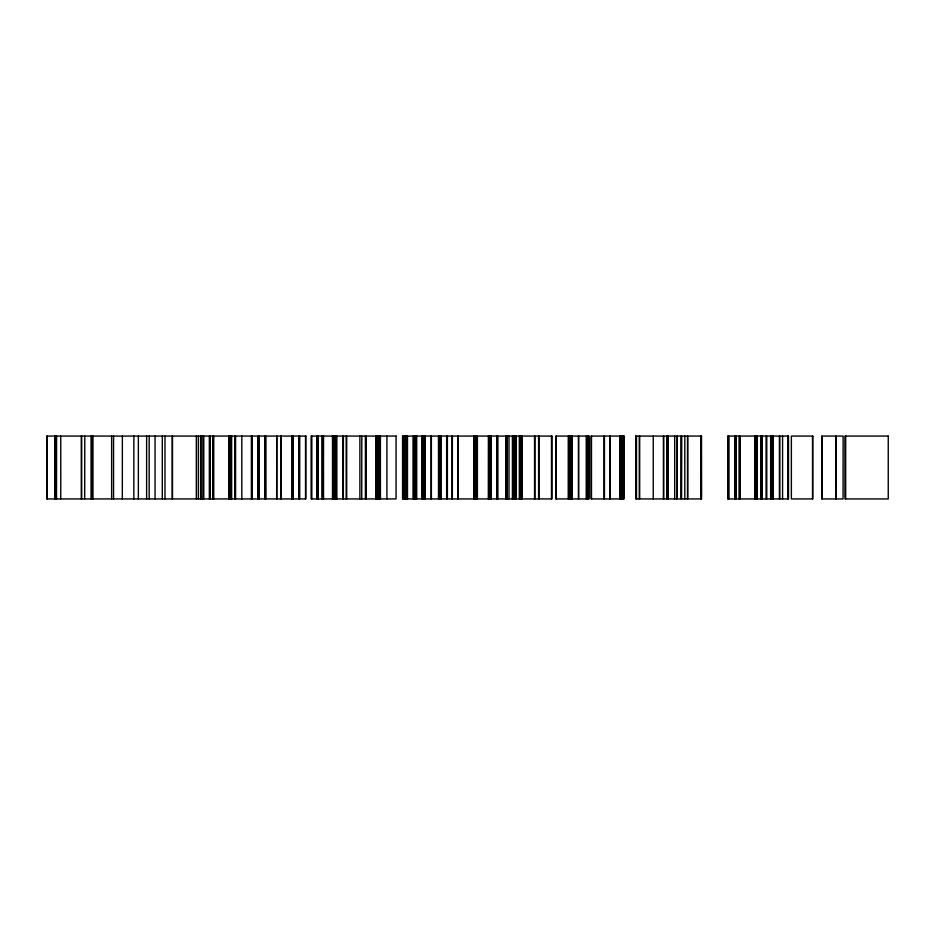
<?xml version="1.0" encoding="UTF-8"?>
<svg xmlns="http://www.w3.org/2000/svg" width="935" height="935" viewBox="0 0 935 935"><rect width="100%" height="100%" fill="white"/><g stroke="black" fill="none" stroke-linecap="round" stroke-linejoin="round"><path stroke-width="1.4" d="M821.912 436.072L843.136 436.072L843.078 498.928L821.912 498.928L821.912 436.072L821.97 498.928M845.672 436.072L845.672 498.928M812.527 436.072L812.527 498.928M788.263 436.072L788.263 498.928M788.135 436.072L788.24 498.928M788.03 436.072L788.03 498.928M782.583 436.072L782.583 498.928M779.767 436.072L779.767 498.928M779.404 436.072L779.404 498.928M773.257 436.072L773.303 498.928M772.614 436.072L772.532 498.928M772.368 436.072L772.415 498.928M772.17 436.072L772.263 498.928M771.889 436.072L771.889 498.928M771.375 436.072L771.375 498.928M771.281 436.072L771.281 498.928M770.919 436.072L771.013 498.928M770.639 436.072L770.639 498.928M766.77 436.072L766.77 498.928M766.104 436.072L766.104 498.928M762.002 436.072L762.002 498.928M761.838 436.072L761.791 498.928L761.674 436.072M761.277 436.072L761.195 498.928L761.02 436.072M760.845 436.072L760.926 498.928M760.763 436.072L760.763 498.928M757.303 436.072L757.315 498.928M756.953 436.072L756.953 498.928L756.801 436.072M756.625 436.072L756.602 498.928M756.45 436.072L756.45 498.928M755.153 436.072L755.153 498.928M755.083 436.072L755.083 498.928M739.807 436.072L739.807 498.928M739.643 436.072L739.725 498.928M739.538 436.072L739.456 498.928M739.281 436.072L739.281 498.928M735.915 436.072L735.927 498.928L735.763 436.072M735.658 498.928L735.483 436.072L735.401 498.928M735.214 436.072L735.144 498.928M735.039 436.072L734.98 498.928M728.727 436.072L728.727 498.928M728.575 436.072L728.575 498.928M728.014 436.072L728.014 498.928M701.297 436.072L701.344 498.928M701.168 436.072L701.005 498.928M687.692 436.072L687.692 498.928M687.529 436.072L687.529 498.928M684.817 436.072L684.817 498.928M681.615 436.072L681.521 498.928M681.428 436.072L681.358 498.928M681.183 436.072L681.276 498.928M677.302 436.072L677.302 498.928M677.139 436.072L677.139 498.928M674.684 436.072L674.684 498.928M668.209 436.072L668.198 498.928M667.941 436.072L668.022 498.928M667.777 436.072L667.765 498.928M667.672 436.072L667.672 498.928M667.485 436.072L667.298 498.928M667.228 436.072L667.134 498.928L667.064 436.072M663.64 436.072L663.64 498.928M663.464 436.072L663.464 498.928M653.249 436.072L653.249 498.928M639.575 436.072L639.575 498.928M639.411 436.072L639.411 498.928M636.513 436.072L636.513 498.928M636.139 436.072L636.151 498.928L635.975 436.072M623.68 436.072L623.668 498.928M623.563 436.072L623.563 498.928M621.892 436.072L621.892 498.928M621.693 436.072L621.693 498.928M620.291 436.072L620.291 498.928M619.812 436.072L619.812 498.928M610.216 436.072L610.216 498.928M609.749 436.072L609.749 498.928M604.442 436.072L604.442 498.928M604.033 436.072L604.033 498.928M591.493 436.072L591.493 498.928M588.758 436.072L588.653 498.928M588.314 436.072L588.314 498.928M587.741 436.072L587.741 498.928M586.666 436.072L586.666 498.928M586.257 436.072L586.257 498.928M578.672 436.072L578.672 498.928M578.438 436.072L578.438 498.928M572.197 436.072L572.162 498.928M571.706 436.072L571.729 498.928M571.449 436.072L571.273 498.928L571.215 436.072M570.981 436.072L571.04 498.928M570.806 498.928L570.701 436.072L570.642 498.928M570.385 436.072L570.385 498.928M570.21 436.072L570.151 498.928M569.976 436.072L569.918 498.928M569.754 436.072L569.742 498.928M569.24 436.072L569.24 498.928M569.006 436.072L569.064 498.928M568.772 436.072L568.831 498.928M568.597 436.072L568.55 498.928M568.363 436.072L568.363 498.928M556.22 436.072L556.22 498.928M551.521 436.072L551.521 498.928M538.981 436.072L538.981 498.928M538.583 436.072L538.583 498.928M534.949 436.072L534.949 498.928M534.539 436.072L534.539 498.928M521.999 436.072L521.999 498.928M521.601 436.072L521.601 498.928M521.075 436.072L521.075 498.928M520.468 436.072L520.468 498.928M520.327 436.072L520.327 498.928M519.731 436.072L519.731 498.928M519.311 436.072L519.311 498.928M516.33 436.072L516.33 498.928M516.015 436.072L516.015 498.928M515.921 436.072L515.921 498.928M515.255 436.072L515.325 498.928M514.834 436.072L514.834 498.928M514.18 436.072L514.18 498.928M513.958 436.072L513.958 498.928M513.233 436.072L513.233 498.928M513.011 436.072L513.011 498.928M512.403 436.072L512.403 498.928M509.002 436.072L509.002 498.928M507.261 436.072L507.261 498.928M507.097 436.072L507.097 498.928M505.893 436.072L505.893 498.928M505.788 436.072L505.788 498.928M497.724 436.072L497.724 498.928M497.478 436.072L497.478 498.928M497.233 436.072L497.233 498.928M496.976 436.072L496.976 498.928M491.226 436.072L491.249 498.928M490.501 436.072L490.501 498.928M490.256 436.072L490.279 498.928M489.811 436.072L489.811 498.928M489.531 436.072L489.531 498.928M489.332 436.072L489.391 498.928M489.099 436.072L489.099 498.928M488.865 436.072L488.865 498.928M488.432 436.072L488.432 498.928M477.388 436.072L477.388 498.928M476.873 436.072L476.873 498.928M476.733 436.072L476.733 498.928M476.219 436.072L476.219 498.928M476.067 436.072L476.067 498.928M475.553 436.072L475.553 498.928M475.26 436.072L475.26 498.928M474.91 436.072L474.91 498.928M474.396 436.072L474.396 498.928M473.858 436.072L474.033 498.928M458.162 436.072L458.162 498.928M457.881 436.072L457.881 498.928M452.376 436.072L452.341 498.928M452.084 436.072L452.084 498.928M447.386 436.072L447.386 498.928M447.14 436.072L447.14 498.928M446.895 436.072L446.895 498.928M446.649 436.072L446.649 498.928M440.923 436.072L440.888 498.928M440.642 436.072L440.666 498.928M440.163 436.072L440.163 498.928M439.976 436.072L439.976 498.928M439.917 436.072L439.894 498.928M439.707 436.072L439.731 498.928M439.427 436.072L439.427 498.928M439.24 436.072L439.24 498.928M439.181 436.072L438.994 498.928M438.936 436.072L438.936 498.928M438.679 436.072L438.737 498.928M438.492 436.072L438.492 498.928M431.386 436.072L431.386 498.928M431.093 436.072L431.128 498.928M425.261 436.072L425.296 498.928M424.77 436.072L424.77 498.928M424.619 436.072L424.7 498.928M424.058 436.072L424.128 498.928M423.941 436.072L423.847 498.928L423.777 436.072M423.567 436.072L423.567 498.928M423.286 436.072L423.286 498.928M423.076 436.072L423.041 498.928M422.971 436.072L423.006 498.928M422.795 436.072L422.795 498.928M422.608 436.072L422.608 498.928M422.316 436.072L422.386 498.928M422.106 436.072L422.106 498.928M416.718 436.072L416.718 498.928M415.163 436.072L415.163 498.928M414.906 436.072L414.906 498.928M414.824 436.072L414.824 498.928M414.03 436.072L414.03 498.928M413.48 436.072L413.48 498.928M413.247 436.072L413.247 498.928M407.485 436.072L407.485 498.928M406.69 436.072L406.69 498.928M406.211 436.072L406.129 498.928M406.024 436.072L405.907 498.928L405.872 436.072M404.446 436.072L404.446 498.928M402.81 436.072L402.81 498.928M386.915 436.072L386.915 498.928M380.405 436.072L380.44 498.928M379.855 436.072L379.891 498.928M379.692 436.072L379.727 498.928M379.47 436.072L379.388 498.928M379.131 436.072L379.166 498.928M378.967 436.072L378.979 498.928M378.675 436.072L378.745 498.928M378.453 436.072L378.453 498.928M378.254 436.072L378.254 498.928M378.032 436.072L378.091 498.928M377.962 436.072L377.962 498.928M377.658 436.072L377.74 498.928M377.436 436.072L377.436 498.928M377.366 436.072L377.366 498.928M377.144 436.072L377.062 498.928L376.992 436.072M376.571 436.072L376.641 498.928M376.267 436.072L376.337 498.928M376.045 436.072L376.045 498.928M365.398 436.072L365.398 498.928M361.81 436.072L361.728 498.928M359.882 436.072L359.882 498.928M346.698 436.072L346.698 498.928M346.195 436.072L346.195 498.928M343.051 436.072L343.051 498.928M342.853 436.072L342.853 498.928M342.759 436.072L342.759 498.928M336.845 436.072L336.88 498.928M336.121 436.072L336.121 498.928M335.829 436.072L335.899 498.928M335.607 436.072L335.607 498.928M335.408 436.072L335.408 498.928M334.882 436.072L334.882 498.928M334.683 436.072L334.683 498.928M334.391 436.072L334.461 498.928M334.262 436.072L334.262 498.928M334.169 436.072L334.017 498.928M333.807 436.072L333.877 498.928M333.573 436.072L333.573 498.928M333.292 436.072L333.292 498.928L333.07 436.072M333 436.072L333 498.928M332.778 436.072L332.708 498.928M332.486 436.072L332.486 498.928M323.522 436.072L323.522 498.928M323.265 436.072L323.124 498.928M322.867 436.072L322.867 498.928M321.827 436.072L321.862 498.928M318.064 436.072L318.075 498.928M317.795 436.072L317.795 498.928M317.444 436.072L317.444 498.928M317.339 436.072L317.339 498.928M317.199 436.072L317.199 498.928M311.822 436.072L311.822 498.928M305.535 436.072L305.535 498.928M299.656 436.072L299.562 498.928M299.387 436.072L299.481 498.928M299.142 436.072L299.235 498.928M299.048 436.072L298.955 498.928L298.861 436.072M293.087 436.072L293.181 498.928M292.994 436.072L292.912 498.928M292.76 436.072L292.748 498.928M292.456 436.072L292.386 498.928L292.269 436.072M291.93 436.072L292.024 498.928M291.86 498.928L291.778 436.072L291.685 498.928M281.073 436.072L281.073 498.928M280.991 436.072L280.991 498.928M265.68 436.072L265.774 498.928M265.587 436.072L265.505 498.928M265.248 436.072L265.341 498.928M265.154 436.072L265.154 498.928M258.504 498.928L258.481 436.072L258.317 498.928M258.13 436.072L257.779 498.928M252.169 436.072L252.169 498.928M251.655 436.072L251.655 498.928M251.433 436.072L251.433 498.928M241.814 436.072L241.814 498.928M235.585 436.072L235.585 498.928M234.802 436.072L234.802 498.928M231.635 436.072L231.658 498.928M231.249 436.072L231.225 498.928M231.062 498.928L231.027 436.072L230.852 498.928M230.629 436.072L230.688 498.928M230.384 436.072L230.407 498.928M230.185 436.072L230.22 498.928M229.998 436.072L230.162 498.928M229.811 436.072L229.811 498.928M229.601 436.072L229.648 498.928M229.437 436.072L229.437 498.928M229.098 436.072L229.098 498.928M228.771 436.072L228.771 498.928M213.683 436.072L213.683 498.928M213.367 436.072L213.367 498.928M213.18 436.072L213.18 498.928M212.853 436.072L212.853 498.928M210.2 436.072L210.165 498.928M209.604 436.072L209.604 498.928M209.44 436.072L209.44 498.928M203.795 436.072L203.795 498.928M202.883 436.072L202.883 498.928M200.978 436.072L200.978 498.928M200.581 436.072L200.581 498.928M198.337 436.072L198.337 498.928M196.327 436.072L196.327 498.928M172.484 436.072L172.484 498.928M172.262 436.072L172.262 498.928M164.992 436.072L164.992 498.928M162.281 436.072L162.281 498.928M155.058 436.072L155.058 498.928M149.179 436.072L149.179 498.928M146.631 436.072L146.631 498.928M138.345 436.072L138.345 498.928M133.88 436.072L133.834 498.928M122.368 436.072L122.321 498.928M113.556 436.072L113.556 498.928M111.639 436.072L111.639 498.928M92.986 436.072L92.986 498.928M92.133 436.072L92.133 498.928M91.057 436.072L91.057 498.928M84.793 436.072L84.676 498.928M81.696 436.072L81.696 498.928M81.287 436.072L81.287 498.928M60.763 436.072L60.763 498.928M56.462 498.928L56.439 436.072L56.357 498.928M55.294 436.072L55.294 498.928M54.908 436.072L54.908 498.928M47.182 436.072L47.182 498.928M305.792 436.072L46.75 436.072L46.75 498.928L305.792 498.928L305.792 436.072M396.066 436.072L311.121 436.072L311.121 498.928L396.066 498.928L396.066 436.072M551.93 436.072L402.564 436.072L402.564 498.928L551.93 498.928L551.93 436.072M588.875 436.072L555.811 436.072L555.811 498.928L588.875 498.928L588.875 436.072M623.961 436.072L591.095 436.072L591.095 498.928L623.961 498.928L623.961 436.072M701.542 436.072L635.823 436.072L635.823 498.928L701.542 498.928L701.53 436.072M788.509 436.072L727.862 436.072L727.862 498.928L788.509 498.928L788.509 436.072M812.737 436.072L791.372 436.072L791.372 498.928L812.737 498.928L812.737 436.072M888.25 436.072L844.948 436.072L844.948 498.928L888.25 498.928L888.25 436.072M835.82 498.928L835.82 436.072L835.761 498.928M771.726 498.928L771.726 436.072L771.644 498.928M512.824 498.928L512.824 436.072L512.766 498.928M490.069 498.928L490.069 436.072L490.01 498.928M488.678 498.928L488.678 436.072L488.619 498.928M424.408 498.928L424.408 436.072L424.338 498.928M366.017 498.928L366.017 436.072L365.912 498.928M343.355 498.928L343.355 436.072L343.262 498.928M335.186 498.928L335.186 436.072L335.151 498.928M276.748 498.928L276.748 436.072L276.666 498.928M259.205 498.928L259.217 436.072L259.124 498.928"/></g></svg>
